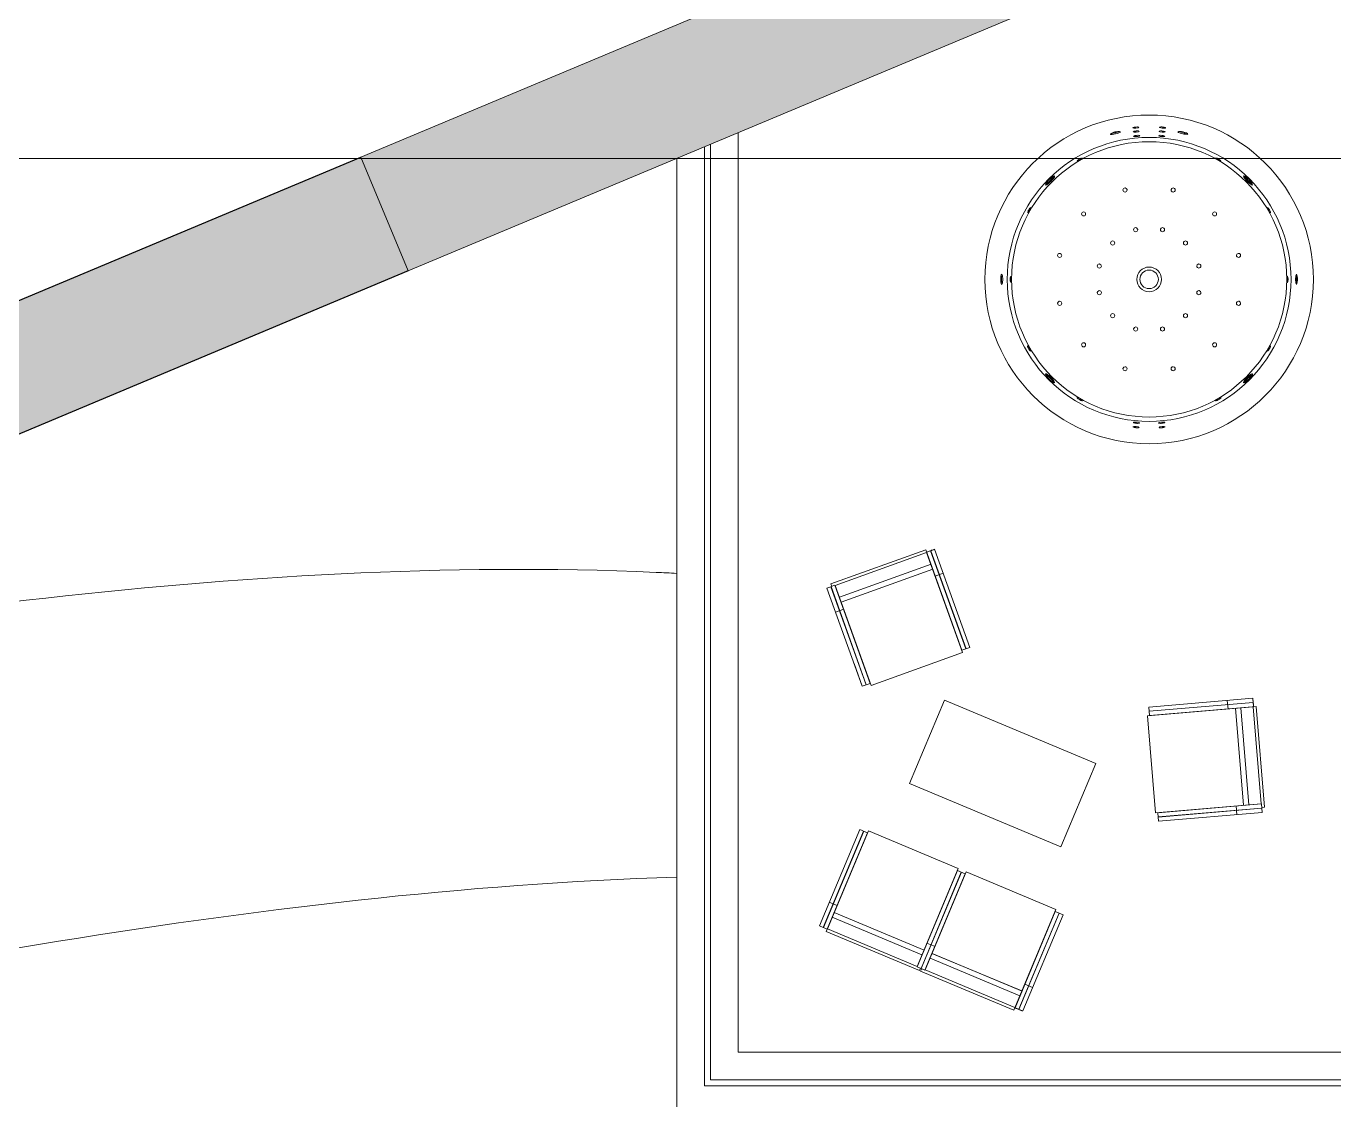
# Model space of a CAD drawing. Header units: millimetres. Extents: x 19901 to 42199, y 14545 to 21214.
# Drawn here: x 26664 to 27301, y 16849 to 17372 of the extents above; entities that cross this region are included whole.
import ezdxf

# ---------------------------------------------------------------- set-up
doc = ezdxf.new("R2010")
doc.units = ezdxf.units.MM
for name, color, linetype, lineweight in [('A-FURN', 9, 'Continuous', 13), ('curve di livello', 6, 'Continuous', 18), ('MURO', 1, 'Continuous', 25), ('SEZIONI_medie_small_section', 2, 'Continuous', 9), ('vetro', 140, 'Continuous', 15), ('Wall', 7, 'Continuous', 20)]:
    doc.layers.add(name, color=color, linetype=linetype, lineweight=lineweight)

msp = doc.modelspace()

# ---------------------------------------------------------------- hatches: boundary and pattern name
at = {"layer": 'Wall', "true_color": 0x636466}
h = msp.add_hatch(color=251, dxfattribs=at)
h.dxf.hatch_style = 1
h.paths.add_polyline_path([(26447.66, 17149.14), (26357.68, 17111.46), (26380.85, 17056.12), (26470.84, 17093.8)])
h.paths.add_polyline_path([(26850.52, 17252.78), (26840.15, 17277.56), (26754.36, 17277.56), (26447.66, 17149.14), (26470.84, 17093.8)])
h.paths.add_polyline_path([(26827.35, 17308.13), (26754.36, 17277.56), (26840.15, 17277.56)])
h.paths.add_polyline_path([(26909.7, 17277.56), (26840.15, 17277.56), (26850.52, 17252.78)])
h.paths.add_polyline_path([(27263.82, 17425.85), (27240.65, 17481.19), (26827.35, 17308.13), (26840.15, 17277.56), (26909.7, 17277.56)])
h.paths.add_polyline_path([(27661.97, 17592.56), (27661.97, 17592.56), (27638.79, 17647.91), (27240.65, 17481.19), (27263.82, 17425.85)])
h.paths.add_polyline_path([(28226.14, 17828.81), (28202.97, 17884.15), (27733.61, 17687.61), (27733.61, 17622.56)])
h.paths.add_polyline_path([(27733.61, 17687.61), (27638.79, 17647.91), (27661.97, 17592.56), (27733.61, 17622.56)])
h.paths.add_polyline_path([(28334.5, 17939.23), (28202.97, 17884.15), (28226.14, 17828.81), (28357.68, 17883.88)])
h.paths.add_polyline_path([(25309.79, 17939.23), (25178.27, 17884.15), (25201.44, 17828.81), (25332.97, 17883.88)])
h.paths.add_polyline_path([(25178.27, 17884.15), (25083.35, 17844.41), (25106.52, 17789.06), (25201.44, 17828.81)])
h.paths.add_polyline_path([(25083.35, 17844.41), (24708.9, 17687.61), (24708.9, 17622.56), (25106.52, 17789.06)])
h.paths.add_polyline_path([(24708.9, 17622.56), (24708.9, 17687.61), (24458.74, 17582.86), (24481.91, 17527.52)])
h.paths.add_polyline_path([(24458.74, 17582.86), (24274.16, 17505.57), (24297.33, 17450.23), (24481.91, 17527.52)])
h.paths.add_polyline_path([(23648.16, 17243.44), (23332.97, 17111.46), (23356.14, 17056.12), (23671.33, 17188.1)])
h.paths.add_polyline_path([(23825.81, 17252.78), (23815.43, 17277.56), (23729.65, 17277.56), (23648.16, 17243.44), (23671.33, 17188.1)])
h.paths.add_polyline_path([(23802.64, 17308.13), (23729.65, 17277.56), (23815.43, 17277.56)])
h.paths.add_polyline_path([(23956.52, 17307.52), (23933.35, 17362.86), (23802.64, 17308.13), (23815.43, 17277.56), (23884.99, 17277.56)])
h.paths.add_polyline_path([(23884.99, 17277.56), (23815.43, 17277.56), (23825.81, 17252.78)])
h.paths.add_polyline_path([(24092.69, 17429.58), (23933.35, 17362.86), (23956.52, 17307.52), (24115.87, 17374.24)])

# ---------------------------------------------------------------- linework, layer by layer
at = {"layer": 'A-FURN'}
for p, q in [((27205.06, 17178.33), (27205.06, 17178.32)), ((27217.46, 17178.33), (27217.46, 17178.32))]:
    msp.add_line(p, q, dxfattribs=at)
at = {"layer": 'A-FURN', "lineweight": 20}
for p, q in [((27102.54, 17117.09), (27056.27, 17100.43)), ((27120.16, 17068.12), (27102.54, 17117.09)), ((27104.85, 17116.54), (27102.98, 17115.87)), ((27104.15, 17116.38), (27104.83, 17116.58)), ((27122.03, 17068.8), (27104.83, 17116.58)), ((27106.82, 17117.25), (27104.94, 17116.58)), ((27104.94, 17116.58), (27105.29, 17116.77)), ((27122.13, 17068.83), (27104.94, 17116.58)), ((27105.29, 17116.77), (27106.12, 17117.09)), ((27106.12, 17117.09), (27106.8, 17117.29)), ((27124, 17069.51), (27106.8, 17117.29)), ((27102.93, 17115.69), (27058.39, 17099.66)), ((27120.43, 17067.07), (27102.93, 17115.69)), ((27102.98, 17115.87), (27103.32, 17116.07)), ((27103.32, 17116.07), (27104.15, 17116.38)), ((27060.45, 17093.96), (27105.08, 17110.02)), ((27105.96, 17107.59), (27061.32, 17091.52)), ((27061.32, 17091.52), (27105.96, 17107.59)), ((27107.08, 17104.16), (27111.02, 17105.58)), ((27056.28, 17099.06), (27054.41, 17098.39)), ((27071.59, 17050.64), (27054.41, 17098.39)), ((27056.27, 17100.43), (27056.7, 17099.21)), ((27073.47, 17051.31), (27056.28, 17099.06)), ((27058.25, 17099.77), (27056.38, 17099.1)), ((27073.56, 17051.35), (27056.38, 17099.1)), ((27075.43, 17052.02), (27058.25, 17099.77)), ((27058.39, 17099.66), (27075.9, 17051.04)), ((27058.51, 17086.67), (27062.55, 17088.13)), ((27075.9, 17051.04), (27120.43, 17067.07)), ((27120.16, 17068.12), (27124, 17069.51)), ((27071.59, 17050.64), (27067.6, 17061.74)), ((27071.59, 17050.64), (27075.43, 17052.02)), ((27210.43, 17036.24), (27261.92, 17040.56)), ((27211.15, 17040.5), (27261.76, 17044.75)), ((27211.5, 17036.43), (27211.15, 17040.5)), ((27211.32, 17038.51), (27261.89, 17042.76)), ((27211.33, 17038.41), (27261.93, 17042.66)), ((27211.5, 17036.43), (27263.35, 17040.79)), ((27249.71, 17039.54), (27249.36, 17043.71)), ((27259.84, 16992.89), (27255.87, 17040.16)), ((27261.72, 17044.74), (27261.89, 17042.76)), ((27261.86, 17044.04), (27261.76, 17044.75)), ((27261.92, 17043.16), (27261.86, 17044.04)), ((27261.89, 17042.76), (27261.92, 17043.16)), ((27261.9, 17042.66), (27262.06, 17040.68)), ((27261.92, 17040.56), (27265.89, 16993.4)), ((27262.04, 17041.96), (27261.93, 17042.66)), ((27262.1, 17041.08), (27262.04, 17041.96)), ((27262.06, 17040.68), (27262.1, 17041.08)), ((27263.35, 17040.79), (27267.47, 16991.78)), ((27214.39, 16989.07), (27210.43, 17036.24)), ((27253.3, 17039.94), (27257.27, 16992.67)), ((27257.27, 16992.67), (27253.3, 17039.94)), ((27265.89, 16993.4), (27214.39, 16989.07)), ((27215.48, 16989.06), (27266.04, 16993.31)), ((27215.64, 16987.08), (27266.21, 16991.32)), ((27215.65, 16986.97), (27266.22, 16991.22)), ((27215.82, 16984.99), (27266.39, 16989.24)), ((27254.03, 16988.1), (27253.67, 16992.37)), ((27266.04, 16993.31), (27266.21, 16991.32)), ((27267.47, 16991.78), (27266.18, 16991.67)), ((27266.22, 16991.22), (27266.39, 16989.24)), ((27215.82, 16984.99), (27215.48, 16989.06)), ((27215.82, 16984.99), (27227.57, 16985.98)), ((27070.36, 16980.82), (27050.75, 16933.98)), ((27072.2, 16980.05), (27052.59, 16933.24)), ((27072.29, 16980.01), (27052.68, 16933.17)), ((27074.13, 16979.24), (27054.03, 16931.24)), ((27074.64, 16980.2), (27054.68, 16932.53)), ((27074.13, 16979.24), (27070.36, 16980.82)), ((27118.3, 16961.92), (27074.64, 16980.2)), ((27098.34, 16914.25), (27118.3, 16961.92)), ((27117.97, 16960.88), (27098.37, 16914.07)), ((27119.81, 16960.11), (27100.21, 16913.3)), ((27119.91, 16960.07), (27100.31, 16913.26)), ((27121.74, 16959.3), (27102.14, 16912.49)), ((27102.29, 16912.59), (27122.25, 16960.26)), ((27121.74, 16959.3), (27117.18, 16948.42)), ((27121.74, 16959.3), (27117.97, 16960.88)), ((27122.25, 16960.26), (27165.91, 16941.98)), ((27059.41, 16943.84), (27055.55, 16945.46)), ((27057.92, 16940.55), (27101.68, 16922.23)), ((27101.68, 16922.23), (27057.92, 16940.55)), ((27165.91, 16941.98), (27145.39, 16892.98)), ((27165.59, 16940.94), (27145.98, 16894.1)), ((27167.42, 16940.17), (27147.82, 16893.37)), ((27167.52, 16940.13), (27147.91, 16893.29)), ((27169.35, 16939.37), (27149.75, 16892.56)), ((27169.35, 16939.37), (27165.59, 16940.94)), ((27051.38, 16933.66), (27050.75, 16933.98)), ((27050.76, 16934.01), (27052.59, 16933.24)), ((27052.21, 16933.33), (27051.38, 16933.66)), ((27052.59, 16933.24), (27052.21, 16933.33)), ((27053.31, 16932.85), (27052.68, 16933.17)), ((27052.69, 16933.2), (27054.53, 16932.43)), ((27054.14, 16932.52), (27053.31, 16932.85)), ((27054.53, 16932.43), (27054.14, 16932.52)), ((27054.68, 16932.53), (27098.34, 16914.25)), ((27100.68, 16919.84), (27056.93, 16938.17)), ((27054.03, 16931.24), (27099.39, 16912.25)), ((27107.03, 16923.9), (27103.07, 16925.56)), ((27105.54, 16920.61), (27149.29, 16902.29)), ((27149.39, 16902.25), (27105.63, 16920.57)), ((27098.37, 16914.07), (27100.21, 16913.3)), ((27099.39, 16912.25), (27099.89, 16913.44)), ((27100.03, 16911.98), (27100.53, 16913.17)), ((27100.31, 16913.26), (27102.14, 16912.49)), ((27148.39, 16899.87), (27104.64, 16918.19)), ((27100.03, 16911.98), (27145.39, 16892.98)), ((27102.2, 16912.63), (27145.95, 16894.31)), ((27154.55, 16904), (27150.69, 16905.62)), ((27150.82, 16900.24), (27150.72, 16900.28)), ((27146.61, 16893.78), (27145.98, 16894.1)), ((27145.99, 16894.13), (27147.82, 16893.37)), ((27147.44, 16893.46), (27146.61, 16893.78)), ((27147.82, 16893.37), (27147.44, 16893.46)), ((27148.54, 16892.98), (27147.91, 16893.29)), ((27147.92, 16893.33), (27149.75, 16892.56)), ((27149.37, 16892.65), (27148.54, 16892.98)), ((27149.75, 16892.56), (27149.37, 16892.65))]:
    msp.add_line(p, q, dxfattribs=at)
msp.add_lwpolyline([(27094.66, 17003.3), (27168.32, 16972.46), (27185.32, 17013.04), (27111.66, 17043.88)], close=True, dxfattribs=at)
at = {"layer": 'A-FURN'}
for radius in [80, 69.1, 67, 6, 4.5]:
    msp.add_circle((27211.29, 17248.65), radius, dxfattribs=at)
for points in [[(27194.59, 17320.4), (27194.34, 17320.36), (27192.37, 17319.78), (27192.41, 17319.35)], [(27192.41, 17319.35), (27192.62, 17318.8), (27197.36, 17319.89), (27197.29, 17320.48)], [(27197.29, 17320.48), (27197.12, 17320.91), (27194.86, 17320.51), (27194.59, 17320.4)], [(27194.96, 17320.01), (27195.61, 17320.16), (27196.27, 17320.36), (27196.87, 17320.66)], [(27204.72, 17322.81), (27204.58, 17322.8), (27203.35, 17322.64), (27203.36, 17322.38)], [(27203.36, 17322.38), (27203.39, 17322.02), (27206.36, 17322.27), (27206.34, 17322.65)], [(27203.36, 17322.38), (27203.39, 17322.02), (27206.36, 17322.27), (27206.34, 17322.65)], [(27206.51, 17320.7), (27206.41, 17321.1), (27203.56, 17320.86), (27203.52, 17320.44)], [(27203.52, 17320.44), (27203.59, 17320.08), (27206.49, 17320.34), (27206.51, 17320.7)], [(27204.09, 17322.71), (27204.55, 17322.7), (27205.1, 17322.76), (27205.56, 17322.84)], [(27204.26, 17320.78), (27204.72, 17320.77), (27205.27, 17320.83), (27205.72, 17320.9)], [(27206.06, 17322.79), (27205.65, 17322.87), (27205.13, 17322.85), (27204.72, 17322.81)], [(27206.17, 17322.77), (27206.17, 17322.77), (27206.06, 17322.79), (27206.06, 17322.79)], [(27206.23, 17322.74), (27206.23, 17322.74), (27206.17, 17322.77), (27206.17, 17322.77)], [(27206.28, 17322.72), (27206.28, 17322.72), (27206.23, 17322.74), (27206.23, 17322.74)], [(27206.31, 17322.7), (27206.31, 17322.7), (27206.28, 17322.72), (27206.28, 17322.72)], [(27206.34, 17322.67), (27206.34, 17322.67), (27206.31, 17322.7), (27206.31, 17322.7)], [(27206.34, 17322.65), (27206.34, 17322.65), (27206.34, 17322.67), (27206.34, 17322.67)], [(27216.12, 17320.75), (27216.12, 17320.75), (27216.11, 17320.72), (27216.11, 17320.72)], [(27216.11, 17320.72), (27216.11, 17320.72), (27216.11, 17320.7), (27216.11, 17320.7)], [(27216.11, 17320.7), (27216.11, 17320.34), (27219.03, 17320.08), (27219.09, 17320.44)], [(27216.15, 17320.77), (27216.15, 17320.77), (27216.12, 17320.75), (27216.12, 17320.75)], [(27216.2, 17320.79), (27216.2, 17320.79), (27216.15, 17320.77), (27216.15, 17320.77)], [(27216.25, 17320.81), (27216.25, 17320.81), (27216.2, 17320.79), (27216.2, 17320.79)], [(27216.32, 17320.84), (27216.32, 17320.84), (27216.25, 17320.81), (27216.25, 17320.81)], [(27216.29, 17322.68), (27216.29, 17322.68), (27216.27, 17322.65), (27216.27, 17322.65)], [(27216.27, 17322.65), (27216.27, 17322.65), (27216.27, 17322.65), (27216.27, 17322.65)], [(27216.27, 17322.65), (27216.27, 17322.65), (27216.28, 17322.61), (27216.28, 17322.61)], [(27216.28, 17322.61), (27216.28, 17322.61), (27216.29, 17322.58), (27216.29, 17322.58)], [(27216.32, 17322.71), (27216.32, 17322.71), (27216.29, 17322.68), (27216.29, 17322.68)], [(27216.29, 17322.58), (27216.29, 17322.58), (27216.32, 17322.56), (27216.32, 17322.56)], [(27216.36, 17322.73), (27216.36, 17322.73), (27216.32, 17322.71), (27216.32, 17322.71)], [(27216.32, 17322.56), (27216.32, 17322.56), (27216.37, 17322.53), (27216.37, 17322.53)], [(27217.52, 17320.89), (27217.14, 17320.91), (27216.69, 17320.92), (27216.32, 17320.84)], [(27216.42, 17322.75), (27216.42, 17322.75), (27216.36, 17322.73), (27216.36, 17322.73)], [(27216.37, 17322.53), (27216.37, 17322.53), (27216.42, 17322.5), (27216.42, 17322.5)], [(27216.48, 17322.77), (27216.48, 17322.77), (27216.42, 17322.75), (27216.42, 17322.75)], [(27216.42, 17322.5), (27216.78, 17322.35), (27217.27, 17322.29), (27217.64, 17322.25)], [(27217.69, 17322.83), (27217.31, 17322.85), (27216.86, 17322.86), (27216.48, 17322.77)], [(27216.89, 17320.9), (27217.35, 17320.83), (27217.89, 17320.77), (27218.35, 17320.78)], [(27217.06, 17322.84), (27217.51, 17322.76), (27218.06, 17322.7), (27218.53, 17322.71)], [(27219.09, 17320.44), (27219.08, 17320.72), (27217.68, 17320.9), (27217.52, 17320.89)], [(27217.64, 17322.25), (27218.07, 17322.21), (27218.6, 17322.17), (27219.02, 17322.25)], [(27219.01, 17322.58), (27218.61, 17322.73), (27218.12, 17322.8), (27217.69, 17322.83)], [(27219.12, 17322.53), (27219.12, 17322.53), (27219.01, 17322.58), (27219.01, 17322.58)], [(27219.02, 17322.25), (27219.02, 17322.25), (27219.09, 17322.27), (27219.09, 17322.27)], [(27219.09, 17322.27), (27219.09, 17322.27), (27219.15, 17322.29), (27219.15, 17322.29)], [(27219.17, 17322.5), (27219.17, 17322.5), (27219.12, 17322.53), (27219.12, 17322.53)], [(27219.15, 17322.29), (27219.15, 17322.29), (27219.2, 17322.3), (27219.2, 17322.3)], [(27219.22, 17322.47), (27219.22, 17322.47), (27219.17, 17322.5), (27219.17, 17322.5)], [(27219.2, 17322.3), (27219.2, 17322.3), (27219.24, 17322.33), (27219.24, 17322.33)], [(27219.25, 17322.44), (27219.25, 17322.44), (27219.22, 17322.47), (27219.22, 17322.47)], [(27219.24, 17322.33), (27219.24, 17322.33), (27219.25, 17322.36), (27219.25, 17322.36)], [(27219.26, 17322.41), (27219.26, 17322.41), (27219.25, 17322.44), (27219.25, 17322.44)], [(27219.25, 17322.36), (27219.25, 17322.36), (27219.26, 17322.38), (27219.26, 17322.38)], [(27219.26, 17322.38), (27219.26, 17322.38), (27219.26, 17322.41), (27219.26, 17322.41)], [(27225.32, 17320.48), (27225.28, 17320.05), (27227.52, 17319.51), (27227.74, 17319.47)], [(27230.2, 17319.35), (27230.17, 17320.08), (27225.66, 17321.12), (27225.32, 17320.48)], [(27225.74, 17320.66), (27226.42, 17320.32), (27227.16, 17320.13), (27227.89, 17319.96)], [(27192.72, 17319.7), (27193.42, 17319.67), (27194.28, 17319.86), (27194.96, 17320.01)], [(27205.07, 17318.74), (27204.92, 17318.73), (27203.73, 17318.57), (27203.7, 17318.31)], [(27203.7, 17318.31), (27203.75, 17318.23), (27203.79, 17318.22), (27203.89, 17318.2)], [(27203.89, 17318.2), (27204.29, 17318.11), (27204.71, 17318.14), (27205.12, 17318.16)], [(27204.45, 17318.64), (27204.97, 17318.65), (27205.41, 17318.67), (27205.91, 17318.77)], [(27206.41, 17318.72), (27206.05, 17318.8), (27205.44, 17318.78), (27205.07, 17318.74)], [(27205.12, 17318.16), (27205.55, 17318.19), (27206.07, 17318.26), (27206.47, 17318.4)], [(27206.7, 17318.57), (27206.65, 17318.68), (27206.5, 17318.7), (27206.41, 17318.72)], [(27206.47, 17318.4), (27206.56, 17318.44), (27206.68, 17318.47), (27206.7, 17318.57)], [(27218.91, 17318.31), (27218.85, 17318.72), (27216.06, 17318.97), (27215.92, 17318.57)], [(27215.92, 17318.57), (27215.92, 17318.57), (27215.92, 17318.54), (27215.92, 17318.54)], [(27215.92, 17318.54), (27215.92, 17318.54), (27215.94, 17318.51), (27215.94, 17318.51)], [(27215.94, 17318.51), (27215.94, 17318.51), (27215.97, 17318.49), (27215.97, 17318.49)], [(27215.97, 17318.49), (27215.97, 17318.49), (27216.01, 17318.45), (27216.01, 17318.45)], [(27216.01, 17318.45), (27216.01, 17318.45), (27216.07, 17318.43), (27216.07, 17318.43)], [(27216.07, 17318.43), (27216.45, 17318.27), (27216.87, 17318.23), (27217.29, 17318.17)], [(27216.7, 17318.77), (27217.21, 17318.67), (27217.65, 17318.65), (27218.16, 17318.64)], [(27217.29, 17318.17), (27217.72, 17318.15), (27218.23, 17318.1), (27218.66, 17318.18)], [(27218.66, 17318.18), (27218.77, 17318.21), (27218.85, 17318.2), (27218.91, 17318.31)], [(27227.74, 17319.47), (27227.95, 17319.41), (27230.04, 17318.97), (27230.2, 17319.35)], [(27227.89, 17319.96), (27228.47, 17319.83), (27229.3, 17319.68), (27229.9, 17319.7)], [(27178.85, 17307.72), (27178.53, 17308), (27176.14, 17306.62), (27176.24, 17306.21)], [(27176.24, 17306.21), (27176.47, 17305.92), (27179, 17307.37), (27178.85, 17307.72)], [(27176.77, 17306.83), (27177.18, 17307.02), (27177.69, 17307.3), (27178.05, 17307.57)], [(27243.67, 17307.72), (27243.52, 17307.37), (27246.05, 17305.92), (27246.27, 17306.21)], [(27246.27, 17306.21), (27246.38, 17306.62), (27243.99, 17308), (27243.67, 17307.72)], [(27244.47, 17307.57), (27244.83, 17307.3), (27245.34, 17307.02), (27245.74, 17306.83)], [(27162.59, 17297.22), (27162.32, 17297.02), (27160.55, 17295), (27160.9, 17294.58)], [(27160.9, 17294.58), (27161.27, 17294.26), (27163.24, 17296.15), (27163.38, 17296.32)], [(27160.91, 17294.97), (27161.72, 17295.4), (27162.43, 17296.11), (27163.08, 17296.74)], [(27165.28, 17298.97), (27164.86, 17299.31), (27162.78, 17297.49), (27162.59, 17297.22)], [(27163.08, 17296.74), (27163.67, 17297.33), (27164.51, 17298.19), (27164.89, 17298.95)], [(27163.38, 17296.32), (27163.54, 17296.44), (27165.65, 17298.61), (27165.28, 17298.97)], [(27257.24, 17298.97), (27256.87, 17298.61), (27258.98, 17296.44), (27259.14, 17296.32)], [(27259.93, 17297.22), (27259.74, 17297.49), (27257.66, 17299.31), (27257.24, 17298.97)], [(27257.63, 17298.95), (27258.01, 17298.19), (27258.85, 17297.33), (27259.44, 17296.74)], [(27259.14, 17296.32), (27259.28, 17296.15), (27261.25, 17294.26), (27261.62, 17294.58)], [(27259.44, 17296.74), (27260.09, 17296.11), (27260.79, 17295.4), (27261.6, 17294.97)], [(27261.62, 17294.58), (27261.96, 17295), (27260.19, 17297.02), (27259.93, 17297.22)], [(27153.65, 17283.62), (27153.25, 17283.74), (27151.85, 17281.31), (27152.15, 17281.02)], [(27152.15, 17281.02), (27152.49, 17280.87), (27153.95, 17283.41), (27153.65, 17283.62)], [(27152.3, 17281.82), (27152.57, 17282.21), (27152.85, 17282.65), (27153.04, 17283.09)], [(27268.87, 17283.62), (27268.56, 17283.41), (27270.03, 17280.87), (27270.36, 17281.02)], [(27270.36, 17281.02), (27270.67, 17281.31), (27269.27, 17283.74), (27268.87, 17283.62)], [(27269.48, 17283.09), (27269.67, 17282.65), (27269.95, 17282.21), (27270.21, 17281.82)], [(27194.22, 17267.05), (27194.41, 17266.87), (27194.52, 17266.62), (27194.51, 17266.35)], [(27228.01, 17266.35), (27228, 17266.62), (27228.11, 17266.87), (27228.29, 17267.05)], [(27139.53, 17251.16), (27139.11, 17251.12), (27138.98, 17249.05), (27139, 17248.8)], [(27139.27, 17246.53), (27139.54, 17247.92), (27139.55, 17249.4), (27139.27, 17250.79)], [(27139.53, 17246.16), (27140.13, 17246.19), (27140.11, 17251.15), (27139.53, 17251.16)], [(27282.99, 17251.16), (27282.4, 17251.15), (27282.39, 17246.19), (27282.99, 17246.16)], [(27283.25, 17250.79), (27282.97, 17249.4), (27282.98, 17247.92), (27283.25, 17246.53)], [(27283.51, 17248.8), (27283.54, 17249.05), (27283.4, 17251.12), (27282.99, 17251.16)], [(27139, 17248.8), (27138.97, 17248.5), (27139.07, 17246.25), (27139.53, 17246.16)], [(27143.57, 17248.76), (27143.56, 17248.6), (27143.61, 17247.2), (27143.88, 17247.16)], [(27143.88, 17250.16), (27143.62, 17250.09), (27143.57, 17248.92), (27143.57, 17248.76)], [(27143.62, 17247.93), (27143.66, 17248.45), (27143.66, 17248.87), (27143.62, 17249.39)], [(27143.91, 17250.15), (27143.91, 17250.15), (27143.88, 17250.16), (27143.88, 17250.16)], [(27143.88, 17247.16), (27143.88, 17247.16), (27143.91, 17247.16), (27143.91, 17247.16)], [(27143.94, 17250.14), (27143.94, 17250.14), (27143.91, 17250.15), (27143.91, 17250.15)], [(27143.91, 17247.16), (27143.91, 17247.16), (27143.94, 17247.19), (27143.94, 17247.19)], [(27143.97, 17250.1), (27143.97, 17250.1), (27143.94, 17250.14), (27143.94, 17250.14)], [(27143.94, 17247.19), (27143.94, 17247.19), (27143.97, 17247.22), (27143.97, 17247.22)], [(27143.99, 17250.05), (27143.99, 17250.05), (27143.97, 17250.1), (27143.97, 17250.1)], [(27143.97, 17247.22), (27143.97, 17247.22), (27143.99, 17247.27), (27143.99, 17247.27)], [(27144.01, 17249.99), (27144.01, 17249.99), (27143.99, 17250.05), (27143.99, 17250.05)], [(27143.99, 17247.27), (27143.99, 17247.27), (27144.01, 17247.33), (27144.01, 17247.33)], [(27144.16, 17248.76), (27144.15, 17249.09), (27144.13, 17249.67), (27144.01, 17249.99)], [(27144.01, 17247.33), (27144.01, 17247.33), (27144.04, 17247.4), (27144.04, 17247.4)], [(27144.04, 17247.4), (27144.14, 17247.84), (27144.16, 17248.3), (27144.16, 17248.76)], [(27278.51, 17249.99), (27278.39, 17249.67), (27278.37, 17249.09), (27278.36, 17248.76)], [(27278.36, 17248.76), (27278.36, 17248.3), (27278.38, 17247.84), (27278.48, 17247.4)], [(27278.48, 17247.4), (27278.48, 17247.4), (27278.51, 17247.33), (27278.51, 17247.33)], [(27278.53, 17250.05), (27278.53, 17250.05), (27278.51, 17249.99), (27278.51, 17249.99)], [(27278.51, 17247.33), (27278.51, 17247.33), (27278.53, 17247.27), (27278.53, 17247.27)], [(27278.55, 17250.1), (27278.55, 17250.1), (27278.53, 17250.05), (27278.53, 17250.05)], [(27278.53, 17247.27), (27278.53, 17247.27), (27278.55, 17247.22), (27278.55, 17247.22)], [(27278.58, 17250.14), (27278.58, 17250.14), (27278.55, 17250.1), (27278.55, 17250.1)], [(27278.55, 17247.22), (27278.55, 17247.22), (27278.58, 17247.19), (27278.58, 17247.19)], [(27278.6, 17250.15), (27278.6, 17250.15), (27278.58, 17250.14), (27278.58, 17250.14)], [(27278.58, 17247.19), (27278.58, 17247.19), (27278.6, 17247.16), (27278.6, 17247.16)], [(27278.63, 17250.16), (27278.63, 17250.16), (27278.6, 17250.15), (27278.6, 17250.15)], [(27278.6, 17247.16), (27278.6, 17247.16), (27278.63, 17247.16), (27278.63, 17247.16)], [(27278.94, 17248.76), (27278.94, 17248.92), (27278.9, 17250.09), (27278.63, 17250.16)], [(27278.63, 17247.16), (27278.91, 17247.2), (27278.96, 17248.6), (27278.94, 17248.76)], [(27278.9, 17249.39), (27278.86, 17248.87), (27278.86, 17248.45), (27278.9, 17247.93)], [(27282.99, 17246.16), (27283.44, 17246.25), (27283.55, 17248.5), (27283.51, 17248.8)], [(27152.12, 17216.26), (27152.12, 17216.26), (27152.11, 17216.22), (27152.11, 17216.22)], [(27152.11, 17216.22), (27152.11, 17216.22), (27152.11, 17216.17), (27152.11, 17216.17)], [(27152.11, 17216.17), (27152.11, 17216.17), (27152.11, 17216.11), (27152.11, 17216.11)], [(27152.11, 17216.11), (27152.11, 17216.11), (27152.12, 17216.04), (27152.12, 17216.04)], [(27152.13, 17216.28), (27152.13, 17216.28), (27152.12, 17216.26), (27152.12, 17216.26)], [(27152.12, 17216.04), (27152.21, 17215.66), (27152.4, 17215.27), (27152.58, 17214.93)], [(27152.15, 17216.29), (27152.15, 17216.29), (27152.13, 17216.28), (27152.13, 17216.28)], [(27152.35, 17216.22), (27152.28, 17216.25), (27152.24, 17216.32), (27152.15, 17216.29)], [(27153.04, 17214.23), (27152.85, 17214.65), (27152.57, 17215.12), (27152.3, 17215.5)], [(27153.09, 17215.22), (27152.88, 17215.55), (27152.64, 17215.96), (27152.35, 17216.22)], [(27152.58, 17214.93), (27152.68, 17214.76), (27153.37, 17213.62), (27153.65, 17213.7)], [(27153.65, 17213.7), (27153.88, 17213.82), (27153.15, 17215.14), (27153.09, 17215.22)], [(27269.43, 17215.22), (27269.36, 17215.14), (27268.64, 17213.82), (27268.87, 17213.7)], [(27268.87, 17213.7), (27269.15, 17213.62), (27269.84, 17214.76), (27269.93, 17214.93)], [(27270.17, 17216.22), (27269.88, 17215.96), (27269.63, 17215.55), (27269.43, 17215.22)], [(27270.21, 17215.5), (27269.94, 17215.12), (27269.67, 17214.65), (27269.48, 17214.23)], [(27269.93, 17214.93), (27270.12, 17215.27), (27270.31, 17215.66), (27270.39, 17216.04)], [(27270.36, 17216.29), (27270.28, 17216.32), (27270.23, 17216.25), (27270.17, 17216.22)], [(27270.39, 17216.28), (27270.39, 17216.28), (27270.36, 17216.29), (27270.36, 17216.29)], [(27270.39, 17216.26), (27270.39, 17216.26), (27270.39, 17216.28), (27270.39, 17216.28)], [(27270.4, 17216.22), (27270.4, 17216.22), (27270.39, 17216.26), (27270.39, 17216.26)], [(27270.39, 17216.04), (27270.39, 17216.04), (27270.4, 17216.11), (27270.4, 17216.11)], [(27270.41, 17216.17), (27270.41, 17216.17), (27270.4, 17216.22), (27270.4, 17216.22)], [(27270.4, 17216.11), (27270.4, 17216.11), (27270.41, 17216.17), (27270.41, 17216.17)], [(27160.9, 17202.73), (27160.85, 17202.7), (27160.85, 17202.63), (27160.85, 17202.57)], [(27160.85, 17202.57), (27160.85, 17202.57), (27160.86, 17202.5), (27160.86, 17202.5)], [(27160.86, 17202.5), (27160.86, 17202.5), (27160.89, 17202.41), (27160.89, 17202.41)], [(27160.89, 17202.41), (27160.89, 17202.41), (27160.92, 17202.3), (27160.92, 17202.3)], [(27165.28, 17198.34), (27165.8, 17198.84), (27161.4, 17203.24), (27160.9, 17202.73)], [(27164.89, 17198.36), (27164.3, 17199.52), (27162.08, 17201.74), (27160.91, 17202.34)], [(27160.92, 17202.3), (27160.92, 17202.3), (27160.98, 17202.19), (27160.98, 17202.19)], [(27160.98, 17202.19), (27161.35, 17201.41), (27162.04, 17200.65), (27162.64, 17200.04)], [(27162.64, 17200.04), (27162.9, 17199.74), (27164.79, 17198.04), (27165.28, 17198.34)], [(27261.62, 17202.73), (27261.12, 17203.24), (27256.71, 17198.84), (27257.24, 17198.34)], [(27257.24, 17198.34), (27257.73, 17198.04), (27259.61, 17199.74), (27259.88, 17200.04)], [(27261.6, 17202.34), (27260.44, 17201.74), (27258.22, 17199.52), (27257.63, 17198.36)], [(27259.88, 17200.04), (27260.48, 17200.65), (27261.17, 17201.41), (27261.54, 17202.19)], [(27261.54, 17202.19), (27261.54, 17202.19), (27261.59, 17202.3), (27261.59, 17202.3)], [(27261.59, 17202.3), (27261.59, 17202.3), (27261.63, 17202.41), (27261.63, 17202.41)], [(27261.66, 17202.57), (27261.66, 17202.63), (27261.67, 17202.7), (27261.62, 17202.73)], [(27261.63, 17202.41), (27261.63, 17202.41), (27261.66, 17202.5), (27261.66, 17202.5)], [(27261.66, 17202.5), (27261.66, 17202.5), (27261.66, 17202.57), (27261.66, 17202.57)], [(27176.24, 17191.1), (27176.21, 17191.01), (27176.3, 17190.94), (27176.35, 17190.88)], [(27178.85, 17189.6), (27178.98, 17189.94), (27176.47, 17191.4), (27176.24, 17191.1)], [(27176.35, 17190.88), (27176.57, 17190.6), (27177.01, 17190.32), (27177.3, 17190.14)], [(27178.05, 17189.76), (27177.64, 17190.04), (27177.23, 17190.28), (27176.77, 17190.48)], [(27177.3, 17190.14), (27177.42, 17190.04), (27178.68, 17189.38), (27178.85, 17189.6)], [(27246.27, 17191.1), (27246.05, 17191.4), (27243.53, 17189.94), (27243.67, 17189.6)], [(27243.67, 17189.6), (27243.83, 17189.38), (27245.09, 17190.04), (27245.21, 17190.14)], [(27245.74, 17190.48), (27245.29, 17190.28), (27244.87, 17190.04), (27244.47, 17189.76)], [(27245.21, 17190.14), (27245.51, 17190.32), (27245.95, 17190.6), (27246.17, 17190.88)], [(27246.17, 17190.88), (27246.22, 17190.94), (27246.31, 17191.01), (27246.27, 17191.1)], [(27206.41, 17176.61), (27206.43, 17176.98), (27203.47, 17177.24), (27203.42, 17176.87)], [(27203.42, 17176.87), (27203.44, 17176.62), (27204.65, 17176.44), (27204.78, 17176.45)], [(27203.79, 17179.12), (27203.72, 17179.1), (27203.63, 17179.08), (27203.6, 17179)], [(27203.6, 17179), (27203.6, 17179), (27203.6, 17179), (27203.6, 17179)], [(27203.6, 17179), (27203.6, 17179), (27203.62, 17178.96), (27203.62, 17178.96)], [(27203.62, 17178.96), (27203.62, 17178.96), (27203.64, 17178.94), (27203.64, 17178.94)], [(27203.64, 17178.94), (27203.64, 17178.94), (27203.68, 17178.9), (27203.68, 17178.9)], [(27203.68, 17178.9), (27203.68, 17178.9), (27203.73, 17178.87), (27203.73, 17178.87)], [(27203.73, 17178.87), (27203.73, 17178.87), (27203.79, 17178.84), (27203.79, 17178.84)], [(27205.02, 17179.16), (27204.61, 17179.19), (27204.19, 17179.2), (27203.79, 17179.12)], [(27203.79, 17178.84), (27204.13, 17178.7), (27204.62, 17178.61), (27204.97, 17178.58)], [(27205.63, 17176.42), (27205.13, 17176.5), (27204.67, 17176.54), (27204.16, 17176.54)], [(27205.81, 17178.54), (27205.34, 17178.63), (27204.84, 17178.68), (27204.35, 17178.67)], [(27204.78, 17176.45), (27204.96, 17176.42), (27206.34, 17176.34), (27206.41, 17176.61)], [(27204.97, 17178.58), (27205.38, 17178.52), (27205.91, 17178.52), (27206.31, 17178.59)], [(27206.37, 17178.92), (27205.96, 17179.07), (27205.45, 17179.12), (27205.02, 17179.16)], [(27206.31, 17178.59), (27206.31, 17178.59), (27206.42, 17178.62), (27206.42, 17178.62)], [(27206.6, 17178.75), (27206.59, 17178.84), (27206.45, 17178.89), (27206.37, 17178.92)], [(27206.42, 17178.62), (27206.42, 17178.62), (27206.48, 17178.64), (27206.48, 17178.64)], [(27206.48, 17178.64), (27206.48, 17178.64), (27206.53, 17178.67), (27206.53, 17178.67)], [(27206.53, 17178.67), (27206.53, 17178.67), (27206.57, 17178.69), (27206.57, 17178.69)], [(27206.57, 17178.69), (27206.57, 17178.69), (27206.6, 17178.75), (27206.6, 17178.75)], [(27216.14, 17178.92), (27216.07, 17178.89), (27215.93, 17178.84), (27215.92, 17178.75)], [(27215.92, 17178.75), (27215.92, 17178.75), (27215.95, 17178.69), (27215.95, 17178.69)], [(27215.95, 17178.69), (27215.95, 17178.69), (27215.98, 17178.67), (27215.98, 17178.67)], [(27215.98, 17178.67), (27215.98, 17178.67), (27216.04, 17178.64), (27216.04, 17178.64)], [(27216.04, 17178.64), (27216.04, 17178.64), (27216.1, 17178.62), (27216.1, 17178.62)], [(27219.09, 17176.87), (27219.04, 17177.24), (27216.09, 17176.98), (27216.11, 17176.61)], [(27216.1, 17178.62), (27216.1, 17178.62), (27216.2, 17178.59), (27216.2, 17178.59)], [(27216.11, 17176.61), (27216.18, 17176.34), (27217.56, 17176.42), (27217.73, 17176.45)], [(27217.5, 17179.16), (27217.07, 17179.12), (27216.55, 17179.07), (27216.14, 17178.92)], [(27216.2, 17178.59), (27216.61, 17178.52), (27217.14, 17178.52), (27217.54, 17178.58)], [(27218.16, 17178.67), (27217.68, 17178.68), (27217.18, 17178.63), (27216.7, 17178.54)], [(27218.35, 17176.54), (27217.85, 17176.54), (27217.39, 17176.5), (27216.89, 17176.42)], [(27218.73, 17179.12), (27218.32, 17179.2), (27217.91, 17179.19), (27217.5, 17179.16)], [(27217.54, 17178.58), (27217.9, 17178.61), (27218.39, 17178.7), (27218.72, 17178.84)], [(27217.73, 17176.45), (27217.87, 17176.44), (27219.08, 17176.62), (27219.09, 17176.87)], [(27218.72, 17178.84), (27218.72, 17178.84), (27218.78, 17178.87), (27218.78, 17178.87)], [(27218.91, 17179), (27218.89, 17179.08), (27218.8, 17179.1), (27218.73, 17179.12)], [(27218.78, 17178.87), (27218.78, 17178.87), (27218.84, 17178.9), (27218.84, 17178.9)], [(27218.84, 17178.9), (27218.84, 17178.9), (27218.87, 17178.94), (27218.87, 17178.94)], [(27218.87, 17178.94), (27218.87, 17178.94), (27218.9, 17178.96), (27218.9, 17178.96)], [(27218.9, 17178.96), (27218.9, 17178.96), (27218.91, 17179), (27218.91, 17179)], [(27218.91, 17179), (27218.91, 17179), (27218.91, 17179), (27218.91, 17179)]]:
    msp.add_open_spline(points, degree=3, dxfattribs=at)
for points, knots in [([(27200.51, 17292.42), (27200.53, 17292.33), (27200.55, 17292.25), (27200.55, 17292.16), (27200.55, 17291.61), (27200.1, 17291.16), (27199.55, 17291.16), (27199, 17291.16), (27198.54, 17291.61), (27198.54, 17292.16), (27198.54, 17292.71), (27199, 17293.16), (27199.55, 17293.16), (27200, 17293.16), (27200.4, 17292.86), (27200.51, 17292.42)], [0, 0, 0, 0, 1, 1, 1, 2, 2, 2, 3, 3, 3, 4, 4, 4, 5, 5, 5, 5]), ([(27222.01, 17292.42), (27222.12, 17292.86), (27222.51, 17293.16), (27222.97, 17293.16), (27223.52, 17293.16), (27223.97, 17292.71), (27223.97, 17292.16), (27223.97, 17291.61), (27223.52, 17291.16), (27222.97, 17291.16), (27222.42, 17291.16), (27221.97, 17291.61), (27221.97, 17292.16), (27221.97, 17292.25), (27221.98, 17292.33), (27222.01, 17292.42)], [0, 0, 0, 0, 1, 1, 1, 2, 2, 2, 3, 3, 3, 4, 4, 4, 5, 5, 5, 5]), ([(27180.07, 17281.21), (27180.26, 17281.02), (27180.36, 17280.76), (27180.36, 17280.5), (27180.36, 17279.95), (27179.91, 17279.5), (27179.35, 17279.5), (27178.8, 17279.5), (27178.36, 17279.95), (27178.36, 17280.5), (27178.36, 17281.06), (27178.8, 17281.51), (27179.35, 17281.51), (27179.62, 17281.51), (27179.88, 17281.4), (27180.07, 17281.21)], [0, 0, 0, 0, 1, 1, 1, 2, 2, 2, 3, 3, 3, 4, 4, 4, 5, 5, 5, 5]), ([(27242.45, 17281.21), (27242.64, 17281.4), (27242.9, 17281.51), (27243.16, 17281.51), (27243.72, 17281.51), (27244.16, 17281.06), (27244.16, 17280.5), (27244.16, 17279.95), (27243.72, 17279.5), (27243.16, 17279.5), (27242.61, 17279.5), (27242.16, 17279.95), (27242.16, 17280.5), (27242.16, 17280.76), (27242.26, 17281.02), (27242.45, 17281.21)], [0, 0, 0, 0, 1, 1, 1, 2, 2, 2, 3, 3, 3, 4, 4, 4, 5, 5, 5, 5]), ([(27205.7, 17273.09), (27205.72, 17273), (27205.73, 17272.91), (27205.73, 17272.83), (27205.73, 17272.28), (27205.28, 17271.82), (27204.73, 17271.82), (27204.18, 17271.82), (27203.73, 17272.28), (27203.73, 17272.83), (27203.73, 17273.38), (27204.18, 17273.83), (27204.73, 17273.83), (27205.19, 17273.83), (27205.58, 17273.52), (27205.7, 17273.09)], [0, 0, 0, 0, 1, 1, 1, 2, 2, 2, 3, 3, 3, 4, 4, 4, 5, 5, 5, 5]), ([(27216.82, 17273.09), (27216.94, 17273.52), (27217.33, 17273.83), (27217.78, 17273.83), (27218.34, 17273.83), (27218.79, 17273.38), (27218.79, 17272.83), (27218.79, 17272.28), (27218.34, 17271.82), (27217.78, 17271.82), (27217.23, 17271.82), (27216.79, 17272.28), (27216.79, 17272.83), (27216.79, 17272.91), (27216.79, 17273), (27216.82, 17273.09)], [0, 0, 0, 0, 1, 1, 1, 2, 2, 2, 3, 3, 3, 4, 4, 4, 5, 5, 5, 5]), ([(27194.51, 17266.35), (27194.51, 17265.79), (27194.06, 17265.34), (27193.51, 17265.34), (27192.96, 17265.34), (27192.51, 17265.79), (27192.51, 17266.35), (27192.51, 17266.9), (27192.96, 17267.35), (27193.51, 17267.35), (27193.78, 17267.35), (27194.03, 17267.24), (27194.22, 17267.05)], [1, 1, 1, 1, 2, 2, 2, 3, 3, 3, 4, 4, 4, 5, 5, 5, 5]), ([(27228.29, 17267.05), (27228.48, 17267.24), (27228.74, 17267.35), (27229.01, 17267.35), (27229.56, 17267.35), (27230, 17266.9), (27230, 17266.35), (27230, 17265.79), (27229.56, 17265.34), (27229.01, 17265.34), (27228.45, 17265.34), (27228.01, 17265.79), (27228.01, 17266.35)], [0, 0, 0, 0, 1, 1, 1, 2, 2, 2, 3, 3, 3, 4, 4, 4, 4]), ([(27167.96, 17261.28), (27168.4, 17261.16), (27168.7, 17260.77), (27168.7, 17260.31), (27168.7, 17259.76), (27168.25, 17259.31), (27167.7, 17259.31), (27167.15, 17259.31), (27166.7, 17259.76), (27166.7, 17260.31), (27166.7, 17260.87), (27167.15, 17261.31), (27167.7, 17261.31), (27167.79, 17261.31), (27167.88, 17261.3), (27167.96, 17261.28)], [0, 0, 0, 0, 1, 1, 1, 2, 2, 2, 3, 3, 3, 4, 4, 4, 5, 5, 5, 5]), ([(27254.56, 17261.28), (27254.64, 17261.3), (27254.73, 17261.31), (27254.82, 17261.31), (27255.37, 17261.31), (27255.82, 17260.87), (27255.82, 17260.31), (27255.82, 17259.76), (27255.37, 17259.31), (27254.82, 17259.31), (27254.26, 17259.31), (27253.82, 17259.76), (27253.82, 17260.31), (27253.82, 17260.77), (27254.12, 17261.16), (27254.56, 17261.28)], [0, 0, 0, 0, 1, 1, 1, 2, 2, 2, 3, 3, 3, 4, 4, 4, 5, 5, 5, 5]), ([(27187.29, 17256.1), (27187.73, 17255.98), (27188.03, 17255.58), (27188.03, 17255.13), (27188.03, 17254.58), (27187.59, 17254.13), (27187.03, 17254.13), (27186.48, 17254.13), (27186.04, 17254.58), (27186.04, 17255.13), (27186.04, 17255.68), (27186.48, 17256.13), (27187.03, 17256.13), (27187.13, 17256.13), (27187.21, 17256.12), (27187.29, 17256.1)], [0, 0, 0, 0, 1, 1, 1, 2, 2, 2, 3, 3, 3, 4, 4, 4, 5, 5, 5, 5]), ([(27235.23, 17256.1), (27235.31, 17256.12), (27235.39, 17256.13), (27235.48, 17256.13), (27236.04, 17256.13), (27236.48, 17255.68), (27236.48, 17255.13), (27236.48, 17254.58), (27236.04, 17254.13), (27235.48, 17254.13), (27234.93, 17254.13), (27234.48, 17254.58), (27234.48, 17255.13), (27234.48, 17255.58), (27234.79, 17255.98), (27235.23, 17256.1)], [0, 0, 0, 0, 1, 1, 1, 2, 2, 2, 3, 3, 3, 4, 4, 4, 5, 5, 5, 5]), ([(27167.44, 17237.96), (27167.52, 17237.98), (27167.61, 17238), (27167.7, 17238), (27168.25, 17238), (27168.7, 17237.55), (27168.7, 17236.99), (27168.7, 17236.44), (27168.25, 17235.99), (27167.7, 17235.99), (27167.15, 17235.99), (27166.7, 17236.44), (27166.7, 17236.99), (27166.7, 17237.45), (27167.01, 17237.85), (27167.44, 17237.96)], [0, 0, 0, 0, 1, 1, 1, 2, 2, 2, 3, 3, 3, 4, 4, 4, 5, 5, 5, 5]), ([(27186.78, 17243.14), (27186.86, 17243.17), (27186.95, 17243.18), (27187.03, 17243.18), (27187.59, 17243.18), (27188.03, 17242.74), (27188.03, 17242.18), (27188.03, 17241.62), (27187.59, 17241.18), (27187.03, 17241.18), (27186.48, 17241.18), (27186.04, 17241.62), (27186.04, 17242.18), (27186.04, 17242.63), (27186.34, 17243.03), (27186.78, 17243.14)], [0, 0, 0, 0, 1, 1, 1, 2, 2, 2, 3, 3, 3, 4, 4, 4, 5, 5, 5, 5]), ([(27235.74, 17243.14), (27236.18, 17243.03), (27236.48, 17242.63), (27236.48, 17242.18), (27236.48, 17241.62), (27236.04, 17241.18), (27235.48, 17241.18), (27234.93, 17241.18), (27234.48, 17241.62), (27234.48, 17242.18), (27234.48, 17242.74), (27234.93, 17243.18), (27235.48, 17243.18), (27235.57, 17243.18), (27235.66, 17243.17), (27235.74, 17243.14)], [0, 0, 0, 0, 1, 1, 1, 2, 2, 2, 3, 3, 3, 4, 4, 4, 5, 5, 5, 5]), ([(27255.08, 17237.96), (27255.51, 17237.85), (27255.82, 17237.45), (27255.82, 17236.99), (27255.82, 17236.44), (27255.37, 17235.99), (27254.82, 17235.99), (27254.26, 17235.99), (27253.82, 17236.44), (27253.82, 17236.99), (27253.82, 17237.55), (27254.26, 17238), (27254.82, 17238), (27254.91, 17238), (27255, 17237.98), (27255.08, 17237.96)], [0, 0, 0, 0, 1, 1, 1, 2, 2, 2, 3, 3, 3, 4, 4, 4, 5, 5, 5, 5]), ([(27192.81, 17231.67), (27192.99, 17231.86), (27193.25, 17231.96), (27193.51, 17231.96), (27194.06, 17231.96), (27194.51, 17231.51), (27194.51, 17230.96), (27194.51, 17230.41), (27194.06, 17229.96), (27193.51, 17229.96), (27192.96, 17229.96), (27192.51, 17230.41), (27192.51, 17230.96), (27192.51, 17231.23), (27192.62, 17231.48), (27192.81, 17231.67)], [0, 0, 0, 0, 1, 1, 1, 2, 2, 2, 3, 3, 3, 4, 4, 4, 5, 5, 5, 5]), ([(27229.71, 17231.67), (27229.9, 17231.48), (27230, 17231.23), (27230, 17230.96), (27230, 17230.41), (27229.56, 17229.96), (27229.01, 17229.96), (27228.45, 17229.96), (27228.01, 17230.41), (27228.01, 17230.96), (27228.01, 17231.51), (27228.45, 17231.96), (27229.01, 17231.96), (27229.27, 17231.96), (27229.53, 17231.86), (27229.71, 17231.67)], [0, 0, 0, 0, 1, 1, 1, 2, 2, 2, 3, 3, 3, 4, 4, 4, 5, 5, 5, 5]), ([(27203.76, 17224.74), (27203.88, 17225.18), (27204.28, 17225.48), (27204.73, 17225.48), (27205.28, 17225.48), (27205.73, 17225.04), (27205.73, 17224.49), (27205.73, 17223.93), (27205.28, 17223.49), (27204.73, 17223.49), (27204.18, 17223.49), (27203.73, 17223.93), (27203.73, 17224.49), (27203.73, 17224.57), (27203.74, 17224.66), (27203.76, 17224.74)], [0, 0, 0, 0, 1, 1, 1, 2, 2, 2, 3, 3, 3, 4, 4, 4, 5, 5, 5, 5]), ([(27218.75, 17224.74), (27218.78, 17224.66), (27218.79, 17224.57), (27218.79, 17224.49), (27218.79, 17223.93), (27218.34, 17223.49), (27217.78, 17223.49), (27217.23, 17223.49), (27216.79, 17223.93), (27216.79, 17224.49), (27216.79, 17225.04), (27217.23, 17225.48), (27217.78, 17225.48), (27218.24, 17225.48), (27218.64, 17225.18), (27218.75, 17224.74)], [0, 0, 0, 0, 1, 1, 1, 2, 2, 2, 3, 3, 3, 4, 4, 4, 5, 5, 5, 5]), ([(27178.65, 17217.52), (27178.84, 17217.7), (27179.09, 17217.8), (27179.35, 17217.8), (27179.91, 17217.8), (27180.36, 17217.36), (27180.36, 17216.81), (27180.36, 17216.25), (27179.91, 17215.81), (27179.35, 17215.81), (27178.8, 17215.81), (27178.36, 17216.25), (27178.36, 17216.81), (27178.36, 17217.07), (27178.46, 17217.33), (27178.65, 17217.52)], [0, 0, 0, 0, 1, 1, 1, 2, 2, 2, 3, 3, 3, 4, 4, 4, 5, 5, 5, 5]), ([(27243.87, 17217.52), (27244.06, 17217.33), (27244.16, 17217.07), (27244.16, 17216.81), (27244.16, 17216.25), (27243.72, 17215.81), (27243.16, 17215.81), (27242.61, 17215.81), (27242.16, 17216.25), (27242.16, 17216.81), (27242.16, 17217.36), (27242.61, 17217.8), (27243.16, 17217.8), (27243.43, 17217.8), (27243.68, 17217.7), (27243.87, 17217.52)], [0, 0, 0, 0, 1, 1, 1, 2, 2, 2, 3, 3, 3, 4, 4, 4, 5, 5, 5, 5]), ([(27198.58, 17205.4), (27198.69, 17205.84), (27199.1, 17206.15), (27199.55, 17206.15), (27200.1, 17206.15), (27200.55, 17205.71), (27200.55, 17205.15), (27200.55, 17204.59), (27200.1, 17204.15), (27199.55, 17204.15), (27199, 17204.15), (27198.54, 17204.59), (27198.54, 17205.15), (27198.54, 17205.24), (27198.56, 17205.32), (27198.58, 17205.4)], [0, 0, 0, 0, 1, 1, 1, 2, 2, 2, 3, 3, 3, 4, 4, 4, 5, 5, 5, 5]), ([(27223.94, 17205.4), (27223.96, 17205.32), (27223.97, 17205.24), (27223.97, 17205.15), (27223.97, 17204.59), (27223.52, 17204.15), (27222.97, 17204.15), (27222.42, 17204.15), (27221.97, 17204.59), (27221.97, 17205.15), (27221.97, 17205.71), (27222.42, 17206.15), (27222.97, 17206.15), (27223.42, 17206.15), (27223.82, 17205.84), (27223.94, 17205.4)], [0, 0, 0, 0, 1, 1, 1, 2, 2, 2, 3, 3, 3, 4, 4, 4, 5, 5, 5, 5])]:
    msp.add_open_spline(points, degree=3, knots=knots, dxfattribs=at)
at = {"layer": 'curve di livello'}
msp.add_open_spline([(26357.68, 17046.28), (26562.23, 17080.68), (26770.1, 17115.64), (26977.91, 17105.74), (26981.23, 17105.57)], degree=3, knots=[0, 0, 0, 0, 616.486041, 626.504857, 626.504857, 626.504857, 626.504857], dxfattribs=at)
msp.add_open_spline([(26357.68, 16864.48), (26566.38, 16907.83), (26775.09, 16951.19), (26981.23, 16957.71)], degree=3, dxfattribs=at)
at = {"layer": 'MURO'}
for p, q in [((26447.66, 17149.14), (26827.35, 17308.13)), ((26850.52, 17252.78), (26470.84, 17093.8))]:
    msp.add_line(p, q, dxfattribs=at)
at = {"layer": 'SEZIONI_medie_small_section'}
msp.add_line((28853.93, 17307.52), (25985.31, 17307.52), dxfattribs=at)
at = {"layer": 'vetro'}
for p, q in [((27240.66, 17481.19), (26827.35, 17308.13)), ((26850.52, 17252.78), (27263.82, 17425.85)), ((26997.73, 16859.06), (26997.73, 17314.43)), ((26994.73, 16856.06), (26994.73, 17313.17)), ((27405.21, 16856.06), (26994.73, 16856.06)), ((26997.73, 16859.06), (27405.21, 16859.06))]:
    msp.add_line(p, q, dxfattribs=at)
at = {"layer": 'Wall'}
for p, q in [((27011.23, 16872.56), (27011.23, 17320.08)), ((26981.23, 16842.56), (26981.23, 17307.52)), ((27411.23, 16872.56), (27011.23, 16872.56))]:
    msp.add_line(p, q, dxfattribs=at)
at = {"layer": 'Wall', "color": 1}
msp.add_line((26827.35, 17308.13), (26850.52, 17252.78), dxfattribs=at)

doc.saveas('drawing.dxf')
